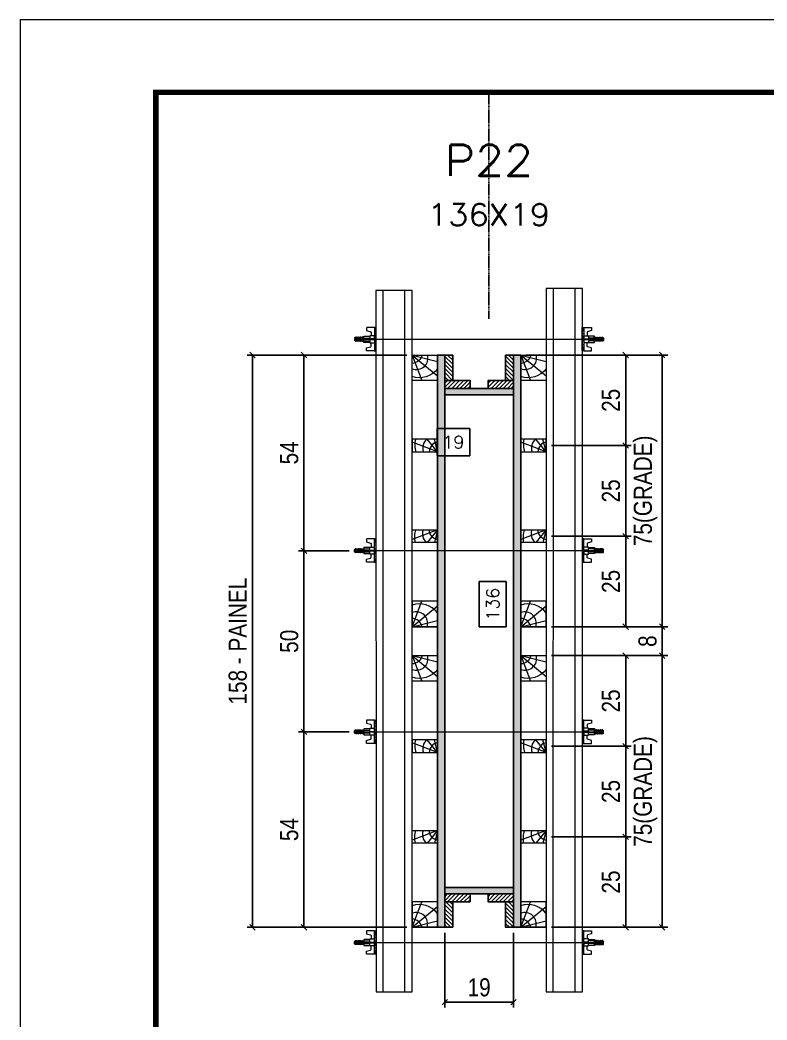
# Model space of a CAD drawing. Extents: x 808 to 7089, y -98 to 17032.
# Drawn here: x 5577 to 5989, y 10737 to 11290 of the extents above; entities that cross this region are included whole.
import ezdxf
from ezdxf.enums import TextEntityAlignment as Align

# ---------------------------------------------------------------- set-up
doc = ezdxf.new("R2010")
doc.units = 0
doc.linetypes.add('DASHED', pattern=[0.75, 0.5, -0.25])
doc.linetypes.add('HIDDEN', pattern=[0.375, 0.25, -0.125])
for name, color, linetype in [('CHAPA', 1, 'Continuous'), ('Cota Seção (2x)', 241, 'Continuous'), ('MEIO_PONT', 93, 'Continuous'), ('SARRAFO', 251, 'Continuous'), ('Texto de Titulo', 7, 'Continuous'), ('Texto Qtd Sarr', 242, 'Continuous')]:
    doc.layers.add(name, color=color, linetype=linetype)
for name, color, linetype, lineweight in [('Folhas', 255, 'Continuous', 9), ('Hachura', 251, 'Continuous', 9), ('Madeira', 126, 'Continuous', 18), ('Perfil Metálico', 224, 'Continuous', 18), ('SARRAFO DE PRESSAO', 251, 'DASHED', 9), ('Texto Seção', 7, 'Continuous', 15)]:
    doc.layers.add(name, color=color, linetype=linetype, lineweight=lineweight)
doc.styles.add('COTA TECNICA 2X', font='techl___.ttf', dxfattribs={"height": 10})
doc.styles.add('ROMANS', font='romans.shx')
doc.dimstyles.new('SECAO PILAR', dxfattribs={"dimtxt": 10, "dimasz": 3, "dimexe": 3, "dimexo": 3, "dimgap": 3, "dimtad": 1, "dimdec": 1, "dimlfac": 0.5, "dimzin": 12, "dimdsep": 46, "dimtxsty": 'COTA TECNICA 2X', "dimblk1": 'OBLIQUE', "dimblk2": 'OBLIQUE', "dimsah": 1, "dimcen": 0.9, "dimclrd": 256, "dimclre": 256, "dimclrt": 256, "dimadec": 1, "dimazin": 3, "dimtfac": 1, "dimtdec": 1, "dimtmove": 0, "dimatfit": 3, "dimfxl": 1, "dimtolj": 1, "dimtzin": 12, "dimarcsym": 0})
doc.dimstyles.new('SECÇÃO 2', dxfattribs={"dimtxt": 7, "dimasz": 6, "dimexe": 0.18, "dimexo": 2, "dimgap": -4, "dimtad": 3, "dimdec": 1, "dimlfac": 0.5, "dimzin": 12, "dimdsep": 46, "dimtxsty": 'ROMANS', "dimblk": 'ARCHTICK', "dimcen": 0.09, "dimse1": 1, "dimse2": 1, "dimsd1": 1, "dimsd2": 1, "dimclrd": 180, "dimclre": 5, "dimclrt": 1, "dimadec": 0, "dimazin": 3, "dimtfac": 1, "dimtdec": 1, "dimtofl": 0, "dimtmove": 0, "dimatfit": 3, "dimldrblk": 'ARCHTICK', "dimfxl": 1, "dimtolj": 1, "dimtzin": 0, "dimarcsym": 0})
pattern_1 = [(135, (-17080.1681, 20228.5519), (-1.12253202, -1.12253202), [])]

# ---------------------------------------------------------------- blocks, each defined once
blk = doc.blocks.new('9999999999')
at = {"layer": 'Folhas'}
blk.add_lwpolyline([(98138.98, 34190.21), (99623.98, 34190.21), (99623.98, 35240.21), (98138.98, 35240.21)], close=True, dxfattribs=at)
at = {"layer": 'Folhas', "color": 30, "const_width": 3}
blk.add_lwpolyline([(98213.98, 34230.21), (99583.98, 34230.21), (99583.98, 35200.21), (98213.98, 35200.21)], close=True, dxfattribs=at)
blk = doc.blocks.new('*D784')
at = {"layer": 'Cota Seção (2x)', "color": 180, "lineweight": -2, "transparency": 16777216}
for p, q in [((5825.03, 11064.02), (5807.03, 11064.02)), ((5807.03, 11064.02), (5807.03, 11049.02)), ((5825.03, 11049.02), (5825.03, 11064.02)), ((5807.03, 11049.02), (5825.03, 11049.02))]:
    blk.add_line(p, q, dxfattribs=at)
at = {"layer": 'Defpoints', "color": 0, "transparency": 16777216}
for p in [(5811.24, 11065.28), (5849.24, 11065.28), (5811.24, 11045.02)]:
    blk.add_point(p, dxfattribs=at)
at = {"layer": 'Cota Seção (2x)', "color": 1, "transparency": 16777216, "insert": (5816.03, 11056.52), "char_height": 7, "attachment_point": 5, "style": 'ROMANS'}
blk.add_mtext('\\A1;19', dxfattribs=at)
blk = doc.blocks.new('_ArchTick')
at = {"color": 0, "linetype": 'ByBlock', "const_width": 0.15}
blk.add_lwpolyline([(-0.5, -0.5), (0.5, 0.5)], dxfattribs=at)
blk = doc.blocks.new('*D785')
at = {"layer": 'Cota Seção (2x)', "color": 180, "lineweight": -2, "transparency": 16777216}
for p, q in [((5845.24, 10979.54), (5830.24, 10979.54)), ((5830.24, 10979.54), (5830.24, 10954.54)), ((5845.24, 10954.54), (5845.24, 10979.54)), ((5830.24, 10954.54), (5845.24, 10954.54))]:
    blk.add_line(p, q, dxfattribs=at)
at = {"layer": 'Defpoints', "color": 0, "transparency": 16777216}
for p in [(5811.24, 11082.6), (5811.24, 10810.6), (5849.24, 10810.6)]:
    blk.add_point(p, dxfattribs=at)
at = {"layer": 'Cota Seção (2x)', "color": 1, "transparency": 16777216, "insert": (5837.74, 10967.04), "char_height": 7, "attachment_point": 5, "rotation": 90, "style": 'ROMANS'}
blk.add_mtext('\\A1;136', dxfattribs=at)
blk = doc.blocks.new('_Oblique')
at = {"color": 0, "linetype": 'ByBlock', "lineweight": -2}
blk.add_line((-0.5, -0.5), (0.5, 0.5), dxfattribs=at)
blk = doc.blocks.new('*D786')
at = {"layer": 'Cota Seção (2x)', "lineweight": -2, "transparency": 16777216}
for p, q in [((5790.25, 11104.6), (5702.08, 11104.6)), ((5705.08, 11104.6), (5705.08, 10788.6)), ((5790.29, 10788.6), (5702.08, 10788.6))]:
    blk.add_line(p, q, dxfattribs=at)
at = {"layer": 'Defpoints', "color": 0, "transparency": 16777216}
for p in [(5793.25, 11104.6), (5705.08, 10788.6), (5793.29, 10788.6)]:
    blk.add_point(p, dxfattribs=at)
at = {"layer": 'Cota Seção (2x)', "lineweight": -2, "transparency": 16777216, "xscale": 3, "yscale": 3, "zscale": 3}
for p, rotation in [((5705.08, 11104.6), 90), ((5705.08, 10788.6), 270)]:
    blk.add_blockref('_Oblique', p, dxfattribs=dict(at, rotation=rotation))
at = {"layer": 'Cota Seção (2x)', "transparency": 16777216, "insert": (5696.95, 10946.6), "char_height": 10, "attachment_point": 5, "rotation": 90, "style": 'COTA TECNICA 2X'}
blk.add_mtext('\\A1;158 - PAINEL', dxfattribs=at)
blk = doc.blocks.new('*D775')
at = {"layer": 'Cota Seção (2x)', "lineweight": -2, "transparency": 16777216}
for p, q in [((5790.24, 11104.6), (5730.5, 11104.6)), ((5733.5, 11104.6), (5733.5, 10996.53)), ((5758.47, 10996.53), (5730.5, 10996.53))]:
    blk.add_line(p, q, dxfattribs=at)
at = {"layer": 'Defpoints', "color": 0, "transparency": 16777216}
for p in [(5793.24, 11104.6), (5733.5, 10996.53), (5761.47, 10996.53)]:
    blk.add_point(p, dxfattribs=at)
at = {"layer": 'Cota Seção (2x)', "lineweight": -2, "transparency": 16777216, "xscale": 3, "yscale": 3, "zscale": 3}
for p, rotation in [((5733.5, 11104.6), 90), ((5733.5, 10996.53), 270)]:
    blk.add_blockref('_Oblique', p, dxfattribs=dict(at, rotation=rotation))
at = {"layer": 'Cota Seção (2x)', "transparency": 16777216, "insert": (5725.39, 11050.57), "char_height": 10, "attachment_point": 5, "rotation": 90, "style": 'COTA TECNICA 2X'}
blk.add_mtext('\\A1;54', dxfattribs=at)
blk = doc.blocks.new('*D776')
at = {"layer": 'Cota Seção (2x)', "lineweight": -2, "transparency": 16777216}
for p, q in [((5758.47, 10896.53), (5730.5, 10896.53)), ((5733.5, 10896.53), (5733.5, 10788.6)), ((5790.24, 10788.6), (5730.5, 10788.6))]:
    blk.add_line(p, q, dxfattribs=at)
at = {"layer": 'Defpoints', "color": 0, "transparency": 16777216}
for p in [(5761.47, 10896.53), (5733.5, 10788.6), (5793.24, 10788.6)]:
    blk.add_point(p, dxfattribs=at)
at = {"layer": 'Cota Seção (2x)', "lineweight": -2, "transparency": 16777216, "xscale": 3, "yscale": 3, "zscale": 3}
for p, rotation in [((5733.5, 10896.53), 90), ((5733.5, 10788.6), 270)]:
    blk.add_blockref('_Oblique', p, dxfattribs=dict(at, rotation=rotation))
at = {"layer": 'Cota Seção (2x)', "transparency": 16777216, "insert": (5725.39, 10842.57), "char_height": 10, "attachment_point": 5, "rotation": 90, "style": 'COTA TECNICA 2X'}
blk.add_mtext('\\A1;54', dxfattribs=at)
blk = doc.blocks.new('*D777')
at = {"layer": 'Cota Seção (2x)', "lineweight": -2, "transparency": 16777216}
for p, q in [((5856.24, 11104.6), (5914.17, 11104.6)), ((5911.17, 11104.6), (5911.17, 11054.6)), ((5870.24, 11054.6), (5914.17, 11054.6))]:
    blk.add_line(p, q, dxfattribs=at)
at = {"layer": 'Defpoints', "color": 0, "transparency": 16777216}
for p in [(5853.24, 11104.6), (5867.24, 11054.6), (5911.17, 11054.6)]:
    blk.add_point(p, dxfattribs=at)
at = {"layer": 'Cota Seção (2x)', "lineweight": -2, "transparency": 16777216, "xscale": 3, "yscale": 3, "zscale": 3}
for p, rotation in [((5911.17, 11104.6), 90), ((5911.17, 11054.6), 270)]:
    blk.add_blockref('_Oblique', p, dxfattribs=dict(at, rotation=rotation))
at = {"layer": 'Cota Seção (2x)', "transparency": 16777216, "insert": (5903.06, 11079.6), "char_height": 10, "attachment_point": 5, "rotation": 90, "style": 'COTA TECNICA 2X'}
blk.add_mtext('\\A1;25', dxfattribs=at)
blk = doc.blocks.new('titulo1')
at = {"layer": 'Defpoints', "color": 252, "linetype": 'HIDDEN', "ltscale": 2}
blk.add_line((0, 0), (0, 125), dxfattribs=at)
at = {"layer": 'Defpoints', "style": 'ROMANS', "oblique": 15}
blk.add_attdef('FOLHA', text='', height=10, dxfattribs=at).set_placement((0, 15.58), align=Align.MIDDLE_CENTER)
at = {"layer": 'Texto Qtd Sarr', "color": 3, "style": 'ROMANS', "oblique": 15}
for tag, height, p in [('TITULO', 17, (0, 71.45)), ('SEÇÃO', 12, (0, 41.55))]:
    blk.add_attdef(tag, text='', height=height, dxfattribs=at).set_placement(p, align=Align.MIDDLE_CENTER)
blk = doc.blocks.new('C')
at = {"layer": 'Hachura', "color": 0}
for p, q in [((0, 3.22), (0, -3.22)), ((0.45, 3.22), (0, 3.22)), ((0.46, 3.16), (0, 3.16)), ((0.46, 3.05), (0, 3.05)), ((0.46, 2.88), (0, 2.88)), ((0.45, -3.23), (0.45, 3.22)), ((0.45, 3.22), (2.58, 3.22)), ((2.58, 3.22), (2.58, 2.39)), ((0, 2.75), (0, -1.16)), ((0.46, 2.65), (0, 2.65)), ((0.46, 2.23), (0, 2.23)), ((0.46, 1.51), (0, 1.51)), ((0.39, 0.49), (0.17, 0.49)), ((1.74, 0.97), (0.45, 0.97)), ((1.45, 0.1), (0.45, 0.1)), ((1.35, 1.94), (1.35, 0.96)), ((2.58, 2.39), (1.47, 2.09)), ((1.74, -0.97), (1.74, 0.97)), ((1.74, 0.97), (1.74, 0.84)), ((1.74, 0.97), (1.74, 0.84)), ((1.74, 0.84), (3.35, 0.84)), ((3.35, 0.45), (1.74, 0.45)), ((3.32, 0.84), (3.32, -0.84)), ((3.35, 0.84), (3.35, -0.84)), ((3.68, 0.45), (3.35, 0.45)), ((3.84, -0.52), (3.35, 0.45)), ((3.35, 0.06), (3.67, -0.57)), ((3.68, 0.45), (4.16, -0.52)), ((3.72, 0.5), (4.25, -0.57)), ((4.37, -0.55), (3.83, 0.53)), ((4.15, 0.45), (3.93, 0.45)), ((4.42, -0.52), (3.93, 0.45)), ((4.15, 0.45), (4.26, 0.45)), ((4.26, 0.45), (4.74, -0.52)), ((4.3, 0.5), (4.83, -0.57)), ((4.95, -0.55), (4.41, 0.53)), ((4.51, 0.45), (4.84, 0.45)), ((5, -0.52), (4.51, 0.45)), ((4.84, 0.45), (5.32, -0.52)), ((4.88, 0.5), (5.41, -0.57)), ((5.53, -0.55), (4.99, 0.53)), ((5.58, -0.52), (5.09, 0.45)), ((5.42, 0.45), (5.09, 0.45)), ((5.58, -0.52), (5.09, 0.45)), ((5.42, 0.45), (5.74, -0.19)), ((5.46, 0.5), (5.74, -0.07)), ((5.74, 0.19), (5.57, 0.53)), ((5.74, 0.32), (5.68, 0.45)), ((5.68, 0.45), (5.74, 0.45)), ((5.74, 0.45), (5.9, 0.29)), ((5.74, 0.45), (5.74, -0.52)), ((5.9, -0.36), (5.9, 0.29)), ((0.45, 0), (0, 0)), ((0.46, -1.52), (0, -1.52)), ((0.46, -2.23), (0, -2.23)), ((0.46, -2.65), (0, -2.65)), ((0.08, -0.48), (0.29, -0.48)), ((0.29, -0.48), (0.4, -0.48)), ((0.45, 0), (0.45, -0.97)), ((0.45, -0.16), (1.45, -0.16)), ((0.45, -0.65), (0.45, -0.32)), ((0.45, -3.23), (0.45, -0.65)), ((0.45, -0.97), (1.74, -0.97)), ((1.35, -1.94), (1.35, -0.97)), ((2.58, -2.39), (1.47, -2.1)), ((3.35, -0.32), (1.74, -0.32)), ((3.35, -0.84), (1.74, -0.84)), ((2.58, -3.23), (2.58, -2.39)), ((3.35, -0.07), (3.58, -0.52)), ((3.35, -0.52), (3.58, -0.52)), ((3.84, -0.52), (4.16, -0.52)), ((4.42, -0.52), (4.74, -0.52)), ((4.63, -0.52), (4.74, -0.52)), ((5, -0.52), (5.32, -0.52)), ((5.58, -0.52), (5.74, -0.52)), ((5.74, -0.52), (5.9, -0.36)), ((5.74, -0.52), (5.74, -0.52)), ((0.46, -2.88), (0, -2.88)), ((0.46, -3.05), (0, -3.05)), ((0.46, -3.16), (0, -3.16)), ((0, -3.22), (2.57, -3.22))]:
    blk.add_line(p, q, dxfattribs=at)
for centre, radius, start, end in [((1.52, 1.94), 0.161, 104.7436, 180), ((1.44, -0.03), 0.129, 272.695, 87.305), ((3.81, 0.39), 0.143, 25.5688, 154.4312), ((4.39, 0.39), 0.143, 25.5688, 154.4312), ((4.97, 0.39), 0.143, 25.5688, 154.4312), ((5.55, 0.39), 0.143, 25.5688, 154.4312), ((0.17, -0.37), 0.174, 221.744, 317.8592), ((1.52, -1.94), 0.161, 180, 255.2564), ((3.71, -0.4), 0.174, 222.1408, 318.256), ((4.29, -0.4), 0.174, 222.1408, 318.256), ((4.87, -0.4), 0.174, 222.1408, 318.256), ((5.45, -0.4), 0.174, 222.1408, 318.256), ((5.61, -0.4), 0.174, 317.8592, 318.256)]:
    blk.add_arc(centre, radius, start, end, dxfattribs=at)
blk = doc.blocks.new('*D792')
at = {"layer": 'Cota Seção (2x)', "lineweight": -2, "transparency": 16777216}
for p, q in [((5758.47, 10996.53), (5730.5, 10996.53)), ((5733.5, 10996.53), (5733.5, 10896.53)), ((5758.47, 10896.53), (5730.5, 10896.53))]:
    blk.add_line(p, q, dxfattribs=at)
at = {"layer": 'Defpoints', "color": 0, "transparency": 16777216}
for p in [(5761.47, 10996.53), (5733.5, 10896.53), (5761.47, 10896.53)]:
    blk.add_point(p, dxfattribs=at)
at = {"layer": 'Cota Seção (2x)', "lineweight": -2, "transparency": 16777216, "xscale": 3, "yscale": 3, "zscale": 3}
for p, rotation in [((5733.5, 10996.53), 90), ((5733.5, 10896.53), 270)]:
    blk.add_blockref('_Oblique', p, dxfattribs=dict(at, rotation=rotation))
at = {"layer": 'Cota Seção (2x)', "transparency": 16777216, "insert": (5725.39, 10946.53), "char_height": 10, "attachment_point": 5, "rotation": 90, "style": 'COTA TECNICA 2X'}
blk.add_mtext('\\A1;50', dxfattribs=at)
blk = doc.blocks.new('PONTALETE')
at = {"layer": 'Madeira'}
for q in [(2.71, 7), (7, 5.76), (7, 1.74)]:
    blk.add_line((0, 0), q, dxfattribs=at)
blk.add_lwpolyline([(0, 0), (7, 0), (7, 7), (0, 7)], close=True, dxfattribs=at)
for centre, radius, start, end in [((2.04, 0.06), 6.23, 37.2818, 109.0913), ((1.09, 0.9), 3.19, 343.603, 109.9847), ((-0.21, -0.78), 3.09, 14.6322, 86.0383)]:
    blk.add_arc(centre, radius, start, end, dxfattribs=at)
blk = doc.blocks.new('MEIO PONTALETE')
at = {"layer": 'Madeira'}
for q in [(2.71, 7), (3.5, 2.88), (3.5, 0.87)]:
    blk.add_line((0, 0), q, dxfattribs=at)
blk.add_lwpolyline([(0, 0), (3.5, 0), (3.5, 7), (0, 7)], close=True, dxfattribs=at)
for centre, radius, start, end in [((2.04, 0.06), 6.23, 76.4499, 109.0913), ((1.09, 0.9), 3.19, 40.9063, 109.9847), ((-0.21, -0.78), 3.09, 14.6322, 86.0383)]:
    blk.add_arc(centre, radius, start, end, dxfattribs=at)
blk = doc.blocks.new('*D793')
at = {"layer": 'Cota Seção (2x)', "lineweight": -2, "transparency": 16777216}
for p, q in [((5870.24, 11054.6), (5914.17, 11054.6)), ((5911.17, 11054.6), (5911.17, 11004.6)), ((5870.24, 11004.6), (5914.17, 11004.6))]:
    blk.add_line(p, q, dxfattribs=at)
at = {"layer": 'Defpoints', "color": 0, "transparency": 16777216}
for p in [(5867.24, 11054.6), (5867.24, 11004.6), (5911.17, 11004.6)]:
    blk.add_point(p, dxfattribs=at)
at = {"layer": 'Cota Seção (2x)', "lineweight": -2, "transparency": 16777216, "xscale": 3, "yscale": 3, "zscale": 3}
for p, rotation in [((5911.17, 11054.6), 90), ((5911.17, 11004.6), 270)]:
    blk.add_blockref('_Oblique', p, dxfattribs=dict(at, rotation=rotation))
at = {"layer": 'Cota Seção (2x)', "transparency": 16777216, "insert": (5903.06, 11029.6), "char_height": 10, "attachment_point": 5, "rotation": 90, "style": 'COTA TECNICA 2X'}
blk.add_mtext('\\A1;25', dxfattribs=at)
blk = doc.blocks.new('*D794')
at = {"layer": 'Cota Seção (2x)', "lineweight": -2, "transparency": 16777216}
for p, q in [((5870.24, 11004.6), (5914.17, 11004.6)), ((5911.17, 11004.6), (5911.17, 10954.6)), ((5870.24, 10954.6), (5914.17, 10954.6))]:
    blk.add_line(p, q, dxfattribs=at)
at = {"layer": 'Defpoints', "color": 0, "transparency": 16777216}
for p in [(5867.24, 11004.6), (5867.24, 10954.6), (5911.17, 10954.6)]:
    blk.add_point(p, dxfattribs=at)
at = {"layer": 'Cota Seção (2x)', "lineweight": -2, "transparency": 16777216, "xscale": 3, "yscale": 3, "zscale": 3}
for p, rotation in [((5911.17, 11004.6), 90), ((5911.17, 10954.6), 270)]:
    blk.add_blockref('_Oblique', p, dxfattribs=dict(at, rotation=rotation))
at = {"layer": 'Cota Seção (2x)', "transparency": 16777216, "insert": (5903.06, 10979.6), "char_height": 10, "attachment_point": 5, "rotation": 90, "style": 'COTA TECNICA 2X'}
blk.add_mtext('\\A1;25', dxfattribs=at)
blk = doc.blocks.new('*D795')
at = {"layer": 'Cota Seção (2x)', "lineweight": -2, "transparency": 16777216}
for p, q in [((5870.24, 10938.6), (5914.17, 10938.6)), ((5911.17, 10938.6), (5911.17, 10888.6)), ((5870.24, 10888.6), (5914.17, 10888.6))]:
    blk.add_line(p, q, dxfattribs=at)
at = {"layer": 'Defpoints', "color": 0, "transparency": 16777216}
for p in [(5867.24, 10938.6), (5867.24, 10888.6), (5911.17, 10888.6)]:
    blk.add_point(p, dxfattribs=at)
at = {"layer": 'Cota Seção (2x)', "lineweight": -2, "transparency": 16777216, "xscale": 3, "yscale": 3, "zscale": 3}
for p, rotation in [((5911.17, 10938.6), 90), ((5911.17, 10888.6), 270)]:
    blk.add_blockref('_Oblique', p, dxfattribs=dict(at, rotation=rotation))
at = {"layer": 'Cota Seção (2x)', "transparency": 16777216, "insert": (5903.06, 10913.6), "char_height": 10, "attachment_point": 5, "rotation": 90, "style": 'COTA TECNICA 2X'}
blk.add_mtext('\\A1;25', dxfattribs=at)
blk = doc.blocks.new('*D796')
at = {"layer": 'Cota Seção (2x)', "lineweight": -2, "transparency": 16777216}
for p, q in [((5870.24, 10888.6), (5914.17, 10888.6)), ((5911.17, 10888.6), (5911.17, 10838.6)), ((5870.24, 10838.6), (5914.17, 10838.6))]:
    blk.add_line(p, q, dxfattribs=at)
at = {"layer": 'Defpoints', "color": 0, "transparency": 16777216}
for p in [(5867.24, 10888.6), (5867.24, 10838.6), (5911.17, 10838.6)]:
    blk.add_point(p, dxfattribs=at)
at = {"layer": 'Cota Seção (2x)', "lineweight": -2, "transparency": 16777216, "xscale": 3, "yscale": 3, "zscale": 3}
for p, rotation in [((5911.17, 10888.6), 90), ((5911.17, 10838.6), 270)]:
    blk.add_blockref('_Oblique', p, dxfattribs=dict(at, rotation=rotation))
at = {"layer": 'Cota Seção (2x)', "transparency": 16777216, "insert": (5903.06, 10863.6), "char_height": 10, "attachment_point": 5, "rotation": 90, "style": 'COTA TECNICA 2X'}
blk.add_mtext('\\A1;25', dxfattribs=at)
blk = doc.blocks.new('*D797')
at = {"layer": 'Cota Seção (2x)', "lineweight": -2, "transparency": 16777216}
for p, q in [((5870.24, 10838.6), (5914.17, 10838.6)), ((5911.17, 10838.6), (5911.17, 10788.6)), ((5870.24, 10788.6), (5914.17, 10788.6))]:
    blk.add_line(p, q, dxfattribs=at)
at = {"layer": 'Defpoints', "color": 0, "transparency": 16777216}
for p in [(5867.24, 10838.6), (5867.24, 10788.6), (5911.17, 10788.6)]:
    blk.add_point(p, dxfattribs=at)
at = {"layer": 'Cota Seção (2x)', "lineweight": -2, "transparency": 16777216, "xscale": 3, "yscale": 3, "zscale": 3}
for p, rotation in [((5911.17, 10838.6), 90), ((5911.17, 10788.6), 270)]:
    blk.add_blockref('_Oblique', p, dxfattribs=dict(at, rotation=rotation))
at = {"layer": 'Cota Seção (2x)', "transparency": 16777216, "insert": (5903.06, 10813.6), "char_height": 10, "attachment_point": 5, "rotation": 90, "style": 'COTA TECNICA 2X'}
blk.add_mtext('\\A1;25', dxfattribs=at)
blk = doc.blocks.new('*D798')
at = {"layer": 'Cota Seção (2x)', "lineweight": -2, "transparency": 16777216}
for p, q in [((5870.24, 10938.6), (5934.37, 10938.6)), ((5931.37, 10788.6), (5931.37, 10938.6)), ((5870.24, 10788.6), (5934.37, 10788.6))]:
    blk.add_line(p, q, dxfattribs=at)
at = {"layer": 'Defpoints', "color": 0, "transparency": 16777216}
for p in [(5867.24, 10938.6), (5931.37, 10938.6), (5867.24, 10788.6)]:
    blk.add_point(p, dxfattribs=at)
at = {"layer": 'Cota Seção (2x)', "lineweight": -2, "transparency": 16777216, "xscale": 3, "yscale": 3, "zscale": 3}
for p, rotation in [((5931.37, 10938.6), 90), ((5931.37, 10788.6), 270)]:
    blk.add_blockref('_Oblique', p, dxfattribs=dict(at, rotation=rotation))
at = {"layer": 'Cota Seção (2x)', "transparency": 16777216, "insert": (5922.15, 10863.6), "char_height": 10, "attachment_point": 5, "rotation": 90, "style": 'COTA TECNICA 2X'}
blk.add_mtext('\\A1;75(GRADE)', dxfattribs=at)
blk = doc.blocks.new('*D799')
at = {"layer": 'Cota Seção (2x)', "lineweight": -2, "transparency": 16777216}
for p, q in [((5870.24, 11104.6), (5934.36, 11104.6)), ((5931.36, 10954.6), (5931.36, 11104.6)), ((5870.24, 10954.6), (5934.36, 10954.6))]:
    blk.add_line(p, q, dxfattribs=at)
at = {"layer": 'Defpoints', "color": 0, "transparency": 16777216}
for p in [(5867.24, 11104.6), (5931.36, 11104.6), (5867.24, 10954.6)]:
    blk.add_point(p, dxfattribs=at)
at = {"layer": 'Cota Seção (2x)', "lineweight": -2, "transparency": 16777216, "xscale": 3, "yscale": 3, "zscale": 3}
for p, rotation in [((5931.36, 11104.6), 90), ((5931.36, 10954.6), 270)]:
    blk.add_blockref('_Oblique', p, dxfattribs=dict(at, rotation=rotation))
at = {"layer": 'Cota Seção (2x)', "transparency": 16777216, "insert": (5922.14, 11029.6), "char_height": 10, "attachment_point": 5, "rotation": 90, "style": 'COTA TECNICA 2X'}
blk.add_mtext('\\A1;75(GRADE)', dxfattribs=at)
blk = doc.blocks.new('*D800')
at = {"layer": 'Cota Seção (2x)', "lineweight": -2, "transparency": 16777216}
for p, q in [((5811.24, 10785.6), (5811.24, 10744.3)), ((5849.24, 10785.6), (5849.24, 10744.3)), ((5811.24, 10747.3), (5849.24, 10747.3))]:
    blk.add_line(p, q, dxfattribs=at)
at = {"layer": 'Defpoints', "color": 0, "transparency": 16777216}
for p in [(5811.24, 10788.6), (5849.24, 10788.6), (5849.24, 10747.3)]:
    blk.add_point(p, dxfattribs=at)
at = {"layer": 'Cota Seção (2x)', "lineweight": -2, "transparency": 16777216, "xscale": 3, "yscale": 3, "zscale": 3, "rotation": 180}
blk.add_blockref('_Oblique', (5811.24, 10747.3), dxfattribs=at)
at = {"layer": 'Cota Seção (2x)', "lineweight": -2, "transparency": 16777216, "xscale": 3, "yscale": 3, "zscale": 3}
blk.add_blockref('_Oblique', (5849.24, 10747.3), dxfattribs=at)
at = {"layer": 'Cota Seção (2x)', "transparency": 16777216, "insert": (5830.24, 10755.39), "char_height": 10, "attachment_point": 5, "style": 'COTA TECNICA 2X'}
blk.add_mtext('\\A1;19', dxfattribs=at)
blk = doc.blocks.new('*D801')
at = {"layer": 'Cota Seção (2x)', "lineweight": -2, "transparency": 16777216}
for p, q in [((5870.24, 10954.6), (5934.36, 10954.6)), ((5931.36, 10954.6), (5931.36, 10938.6)), ((5870.24, 10938.6), (5934.36, 10938.6))]:
    blk.add_line(p, q, dxfattribs=at)
at = {"layer": 'Defpoints', "color": 0, "transparency": 16777216}
for p in [(5867.24, 10954.6), (5867.24, 10938.6), (5931.36, 10938.6)]:
    blk.add_point(p, dxfattribs=at)
at = {"layer": 'Cota Seção (2x)', "lineweight": -2, "transparency": 16777216, "xscale": 3, "yscale": 3, "zscale": 3}
for p, rotation in [((5931.36, 10954.6), 90), ((5931.36, 10938.6), 270)]:
    blk.add_blockref('_Oblique', p, dxfattribs=dict(at, rotation=rotation))
at = {"layer": 'Cota Seção (2x)', "transparency": 16777216, "insert": (5923.27, 10946.6), "char_height": 10, "attachment_point": 5, "rotation": 90, "style": 'COTA TECNICA 2X'}
blk.add_mtext('\\A1;8', dxfattribs=at)

msp = doc.modelspace()

# ---------------------------------------------------------------- hatches: boundary and pattern name
at = {"layer": 'Hachura'}
h = msp.add_hatch(color=256, dxfattribs=at)
h.dxf.hatch_style = 1
h.paths.add_polyline_path([(5811.24, 10788.6), (5807.24, 10788.6), (5807.24, 11104.6), (5811.24, 11104.6)])
h = msp.add_hatch(dxfattribs=at)
h.set_pattern_fill('ANSI31', color=256, scale=0.5, angle=90, style=0)
h.set_pattern_definition(pattern_1)
h.paths.add_polyline_path([(5811.24, 11090.6), (5815.64, 11090.6), (5815.64, 11104.6), (5811.24, 11104.6)])
h = msp.add_hatch(dxfattribs=at)
h.set_pattern_fill('ANSI31', color=256, scale=0.5, angle=90, style=0)
h.set_pattern_definition(pattern_1)
h.paths.add_polyline_path([(5849.24, 11090.6), (5844.84, 11090.6), (5844.84, 11104.6), (5849.24, 11104.6)])
h = msp.add_hatch(color=256, dxfattribs=at)
h.dxf.hatch_style = 1
h.paths.add_polyline_path([(5849.24, 10788.6), (5853.24, 10788.6), (5853.24, 11104.6), (5849.24, 11104.6)])
h = msp.add_hatch(dxfattribs=at)
h.set_pattern_fill('ANSI31', color=256, scale=0.5, angle=540, style=0)
h.set_pattern_definition([(225, (-3677.7118, -11838.8081), (1.12253202, -1.12253202), [])])
h.paths.add_polyline_path([(5811.24, 11090.6), (5811.24, 11086.2), (5825.24, 11086.2), (5825.24, 11090.6)])
h = msp.add_hatch(dxfattribs=at)
h.set_pattern_fill('ANSI31', color=256, scale=0.5, angle=540, style=0)
h.set_pattern_definition([(225, (-3653.7118, -11838.8081), (1.12253202, -1.12253202), [])])
h.paths.add_polyline_path([(5835.24, 11090.6), (5835.24, 11086.2), (5849.24, 11086.2), (5849.24, 11090.6)])
h = msp.add_hatch(color=256, dxfattribs=at)
h.dxf.hatch_style = 1
h.paths.add_polyline_path([(5811.24, 11086.2), (5811.24, 11082.6), (5849.24, 11082.6), (5849.24, 11086.2)])
h = msp.add_hatch(color=256, dxfattribs=at)
h.dxf.hatch_style = 1
h.paths.add_polyline_path([(5811.24, 10810.6), (5811.24, 10807), (5849.24, 10807), (5849.24, 10810.6)])
h = msp.add_hatch(dxfattribs=at)
h.set_pattern_fill('ANSI31', color=256, scale=0.5, angle=540, style=0)
h.set_pattern_definition([(225, (-3677.7118, -12122.4081), (1.12253202, -1.12253202), [])])
h.paths.add_polyline_path([(5811.24, 10807), (5811.24, 10802.6), (5825.24, 10802.6), (5825.24, 10807)])
h = msp.add_hatch(dxfattribs=at)
h.set_pattern_fill('ANSI31', color=256, scale=0.5, angle=540, style=0)
h.set_pattern_definition([(225, (-3653.7118, -12122.4081), (1.12253202, -1.12253202), [])])
h.paths.add_polyline_path([(5835.24, 10807), (5835.24, 10802.6), (5849.24, 10802.6), (5849.24, 10807)])
h = msp.add_hatch(dxfattribs=at)
h.set_pattern_fill('ANSI31', color=256, scale=0.5, angle=90, style=0)
h.set_pattern_definition([(135, (-17080.1681, 20291.5519), (-1.12253202, -1.12253202), [])])
h.paths.add_polyline_path([(5811.24, 10802.6), (5815.64, 10802.6), (5815.64, 10788.6), (5811.24, 10788.6)])
h = msp.add_hatch(dxfattribs=at)
h.set_pattern_fill('ANSI31', color=256, scale=0.5, angle=90, style=0)
h.set_pattern_definition([(135, (-17080.1681, 19926.5519), (-1.12253202, -1.12253202), [])])
h.paths.add_polyline_path([(5849.24, 10788.6), (5844.84, 10788.6), (5844.84, 10802.6), (5849.24, 10802.6)])

# ---------------------------------------------------------------- linework, layer by layer
at = {"layer": 'CHAPA'}
for points in [[(5811.24, 10788.6), (5807.24, 10788.6), (5807.24, 11104.6), (5811.24, 11104.6)], [(5849.24, 10788.6), (5853.24, 10788.6), (5853.24, 11104.6), (5849.24, 11104.6)], [(5811.24, 11086.2), (5811.24, 11082.6), (5849.24, 11082.6), (5849.24, 11086.2)], [(5811.24, 10810.6), (5811.24, 10807), (5849.24, 10807), (5849.24, 10810.6)]]:
    msp.add_lwpolyline(points, close=True, dxfattribs=at)
at = {"layer": 'Hachura'}
for p, q in [((5762.47, 11113.29), (5894.21, 11113.29)), ((5762.47, 10996.6), (5894.21, 10996.6)), ((5762.47, 10896.6), (5894.21, 10896.6)), ((5762.47, 10780.21), (5894.21, 10780.21))]:
    msp.add_line(p, q, dxfattribs=at)
at = {"layer": 'Madeira'}
for points in [[(5793.24, 11104.6), (5807.24, 11104.6), (5807.24, 10954.6), (5793.24, 10954.6)], [(5853.24, 11104.6), (5867.24, 11104.6), (5867.24, 10954.6), (5853.24, 10954.6)], [(5793.24, 10938.6), (5807.24, 10938.6), (5807.24, 10788.6), (5793.24, 10788.6)], [(5853.24, 10938.6), (5867.24, 10938.6), (5867.24, 10788.6), (5853.24, 10788.6)]]:
    msp.add_lwpolyline(points, close=True, dxfattribs=at)
at = {"layer": 'MEIO_PONT'}
for points in [[(5807.24, 10788.6), (5793.24, 10788.6), (5793.24, 10788.6), (5807.24, 10788.6)], [(5867.24, 10788.6), (5853.24, 10788.6), (5853.24, 10788.6), (5867.24, 10788.6)]]:
    msp.add_lwpolyline(points, close=True, dxfattribs=at)
at = {"layer": 'Perfil Metálico'}
for p, q in [((5777.24, 10752.88), (5777.24, 11140.32)), ((5789.24, 10752.88), (5789.24, 11140.32)), ((5871.18, 10752.88), (5871.25, 11141.32)), ((5883.18, 10752.88), (5883.25, 11141.32))]:
    msp.add_line(p, q, dxfattribs=at)
for points in [[(5793.24, 11140.32), (5773.24, 11140.32), (5773.3, 10752.88), (5793.3, 10752.88)], [(5867.24, 10752.88), (5887.24, 10752.88), (5887.25, 11141.32), (5867.25, 11141.32)]]:
    msp.add_lwpolyline(points, close=True, dxfattribs=at)
at = {"layer": 'SARRAFO'}
for points in [[(5815.64, 11104.6), (5815.64, 11090.6), (5811.24, 11090.6), (5811.24, 11104.6)], [(5815.64, 11104.6), (5815.64, 11090.6), (5811.24, 11090.6), (5811.24, 11104.6)], [(5844.84, 11104.6), (5844.84, 11090.6), (5849.24, 11090.6), (5849.24, 11104.6)], [(5844.84, 11104.6), (5844.84, 11090.6), (5849.24, 11090.6), (5849.24, 11104.6)], [(5825.24, 11086.2), (5811.24, 11086.2), (5811.24, 11090.6), (5825.24, 11090.6)], [(5825.24, 11086.2), (5811.24, 11086.2), (5811.24, 11090.6), (5825.24, 11090.6)], [(5849.24, 11086.2), (5835.24, 11086.2), (5835.24, 11090.6), (5849.24, 11090.6)], [(5849.24, 11086.2), (5835.24, 11086.2), (5835.24, 11090.6), (5849.24, 11090.6)], [(5825.24, 10802.6), (5811.24, 10802.6), (5811.24, 10807), (5825.24, 10807)], [(5825.24, 10802.6), (5811.24, 10802.6), (5811.24, 10807), (5825.24, 10807)], [(5849.24, 10802.6), (5835.24, 10802.6), (5835.24, 10807), (5849.24, 10807)], [(5849.24, 10802.6), (5835.24, 10802.6), (5835.24, 10807), (5849.24, 10807)], [(5815.64, 10788.6), (5815.64, 10802.6), (5811.24, 10802.6), (5811.24, 10788.6)], [(5815.64, 10788.6), (5815.64, 10802.6), (5811.24, 10802.6), (5811.24, 10788.6)], [(5844.84, 10802.6), (5844.84, 10788.6), (5849.24, 10788.6), (5849.24, 10802.6)], [(5844.84, 10802.6), (5844.84, 10788.6), (5849.24, 10788.6), (5849.24, 10802.6)]]:
    msp.add_lwpolyline(points, close=True, dxfattribs=at)

# ---------------------------------------------------------------- block references
at = {"layer": 'Hachura', "linetype": 'Continuous', "yscale": 2, "zscale": 2, "rotation": 180}
for p, xscale in [((5773.27, 11113.29), 2), ((5887.21, 11113.28), -2)]:
    msp.add_blockref('C', p, dxfattribs=dict(at, xscale=xscale))
at = {"layer": 'Hachura', "linetype": 'Continuous', "yscale": 2, "zscale": 2}
for p, xscale in [((5773.27, 10996.6), -2), ((5887.21, 10996.61), 2), ((5773.27, 10896.6), -2), ((5887.21, 10896.61), 2), ((5773.27, 10780.21), -2), ((5887.21, 10780.22), 2)]:
    msp.add_blockref('C', p, dxfattribs=dict(at, xscale=xscale))
at = {"layer": 'MEIO_PONT'}
for name, p, xscale, yscale, zscale, rotation in [('PONTALETE', (5793.24, 11104.6), -2, 2, 2, 180), ('PONTALETE', (5853.24, 11104.6), -2, 2, 2, 180), ('MEIO PONTALETE', (5807.24, 11051.1), 1.999999997962732, 1.999999997962732, 1.999999997962732, 89.99999999999997), ('MEIO PONTALETE', (5867.24, 11051.1), 1.999999997962732, 1.999999997962732, 1.999999997962732, 89.99999999999997), ('MEIO PONTALETE', (5807.24, 11008.1), -1.999999997962732, 1.999999997962732, 1.999999997962732, 90), ('MEIO PONTALETE', (5867.24, 11008.1), -1.999999997962732, 1.999999997962732, 1.999999997962732, 90), ('PONTALETE', (5793.24, 10938.6), -2, 2, 2, 180), ('PONTALETE', (5853.24, 10938.6), -2, 2, 2, 180), ('MEIO PONTALETE', (5807.24, 10885.1), 1.999999997962732, 1.999999997962732, 1.999999997962732, 89.99999999999997), ('MEIO PONTALETE', (5867.24, 10885.1), 1.999999997962732, 1.999999997962732, 1.999999997962732, 89.99999999999997), ('MEIO PONTALETE', (5807.24, 10842.1), -1.999999997962732, 1.999999997962732, 1.999999997962732, 90), ('MEIO PONTALETE', (5867.24, 10842.1), -1.999999997962732, 1.999999997962732, 1.999999997962732, 90)]:
    msp.add_blockref(name, p, dxfattribs=dict(at, xscale=xscale, yscale=yscale, zscale=zscale, rotation=rotation))
at = {"layer": 'MEIO_PONT', "xscale": 2, "yscale": 2, "zscale": 2}
for p in [(5793.24, 10954.6), (5853.24, 10954.6), (5793.24, 10788.6), (5853.24, 10788.6)]:
    msp.add_blockref('PONTALETE', p, dxfattribs=at)
at = {"layer": 'SARRAFO DE PRESSAO', "color": 6, "linetype": 'ByBlock'}
msp.add_blockref('9999999999', (-92562.31, -23950.6), dxfattribs=at)
at = {"layer": 'Texto Seção'}
ref = msp.add_blockref('titulo1', (5835.63, 11124.6), dxfattribs=at)
ref.add_attrib('TITULO', 'P22', dxfattribs={"layer": 'Texto de Titulo', "color": 7, "height": 17, "style": 'ROMANS', "width": 1.1}).set_placement((5835.63, 11212.1), align=Align.MIDDLE_CENTER)
ref.add_attrib('SEÇÃO', '136X19', dxfattribs={"layer": 'Texto de Titulo', "color": 7, "height": 12, "style": 'ROMANS', "width": 1.1}).set_placement((5835.63, 11182.1), align=Align.MIDDLE_CENTER)

# ---------------------------------------------------------------- dimensions: what is measured, and where the dimension line sits
at = {"layer": 'Cota Seção (2x)', "color": 241}
for base, p1, p2, text, picture, middle in [((5705.08, 10788.6), (5793.25, 11104.6), (5793.29, 10788.6), '<> - PAINEL', '*D786', (5696.95, 10946.6)), ((5931.36, 11104.6), (5867.24, 10954.6), (5867.24, 11104.6), '<>(GRADE)', '*D799', (5922.14, 11029.6)), ((5931.37, 10938.6), (5867.24, 10788.6), (5867.24, 10938.6), '<>(GRADE)', '*D798', (5922.15, 10863.6))]:
    dim = msp.add_linear_dim(base=base, p1=p1, p2=p2, angle=270, text=text, dimstyle='SECAO PILAR', dxfattribs=at)
    dim.commit()
    dim.dimension.update_dxf_attribs({"geometry": picture, "text_midpoint": middle})
for base, p1, p2, picture, middle in [((5733.5, 10996.53), (5793.24, 11104.6), (5761.47, 10996.53), '*D775', (5725.39, 11050.57)), ((5911.17, 11054.6), (5853.24, 11104.6), (5867.24, 11054.6), '*D777', (5903.06, 11079.6)), ((5911.17, 11004.6), (5867.24, 11054.6), (5867.24, 11004.6), '*D793', (5903.06, 11029.6)), ((5911.17, 10954.6), (5867.24, 11004.6), (5867.24, 10954.6), '*D794', (5903.06, 10979.6)), ((5733.5, 10896.53), (5761.47, 10996.53), (5761.47, 10896.53), '*D792', (5725.39, 10946.53)), ((5931.36, 10938.6), (5867.24, 10954.6), (5867.24, 10938.6), '*D801', (5923.27, 10946.6)), ((5911.17, 10888.6), (5867.24, 10938.6), (5867.24, 10888.6), '*D795', (5903.06, 10913.6)), ((5733.5, 10788.6), (5761.47, 10896.53), (5793.24, 10788.6), '*D776', (5725.39, 10842.57)), ((5911.17, 10838.6), (5867.24, 10888.6), (5867.24, 10838.6), '*D796', (5903.06, 10863.6)), ((5911.17, 10788.6), (5867.24, 10838.6), (5867.24, 10788.6), '*D797', (5903.06, 10813.6))]:
    dim = msp.add_linear_dim(base=base, p1=p1, p2=p2, angle=270, dimstyle='SECAO PILAR', dxfattribs=at)
    dim.commit()
    dim.dimension.update_dxf_attribs({"geometry": picture, "text_midpoint": middle})
for base, p1, p2, angle, picture, middle in [((5849.24, 10810.6), (5811.24, 11082.6), (5811.24, 10810.6), 270, '*D785', (5849.24, 10967.04)), ((5811.24, 11045.02), (5849.24, 11065.28), (5811.24, 11065.28), 180, '*D784', (5816.03, 11045.02))]:
    dim = msp.add_linear_dim(base=base, p1=p1, p2=p2, angle=angle, dimstyle='SECÇÃO 2', dxfattribs=at)
    dim.commit()
    dim.dimension.update_dxf_attribs({"geometry": picture, "text_midpoint": middle, "dimtype": 160})
dim = msp.add_linear_dim(base=(5849.24, 10747.3), p1=(5811.24, 10788.6), p2=(5849.24, 10788.6), dimstyle='SECAO PILAR', dxfattribs=at)
dim.commit()
dim.dimension.update_dxf_attribs({"geometry": '*D800', "text_midpoint": (5830.24, 10755.39)})

doc.saveas('drawing.dxf')
